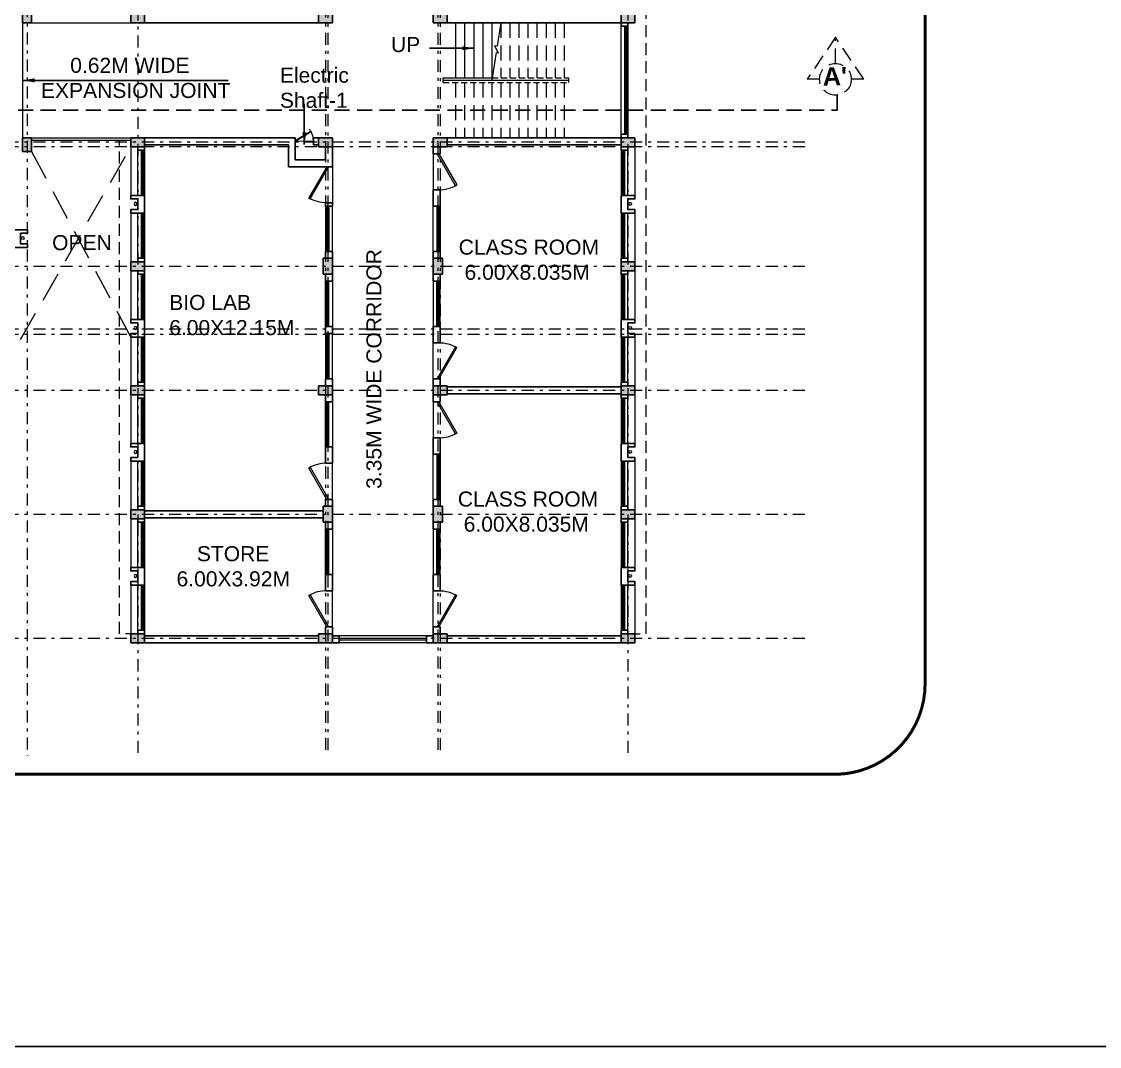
# Model space of a CAD drawing. Header units: millimetres. Extents: x 3614 to 12428, y -844 to 6844.
# Drawn here: x 5679.4 to 5715.17, y -352.73 to -318.72 of the extents above; entities that cross this region are included whole.
import ezdxf

# ---------------------------------------------------------------- set-up
doc = ezdxf.new("R2010")
doc.units = ezdxf.units.MM
doc.header["$LTSCALE"] = 40
doc.header["$MEASUREMENT"] = 0
for name, pattern in [('DASHDOT', [1, 0.5, -0.25, 0, -0.25]), ('DASHED', [0.75, 0.5, -0.25]), ('DASHED2', [0.375, 0.25, -0.125])]:
    doc.linetypes.add(name, pattern=pattern)
doc.layers.get('0').update_dxf_attribs({"linetype": 'CONTINUOUS', "lineweight": 20})
for name, color, linetype, lineweight in [('Beam', 254, 'CONTINUOUS', 25), ('CLL LEV.', 15, 'CONTINUOUS', 18), ('Column', 252, 'CONTINUOUS', 30), ('Column Hatch', 253, 'CONTINUOUS', 13), ('Dim', 220, 'CONTINUOUS', 15), ('Door', 54, 'CONTINUOUS', 18), ('EXPANSION JOINT', 248, 'CONTINUOUS', 20), ('Fixture', 44, 'CONTINUOUS', 15), ('GRID', 134, 'DASHDOT', 13), ('Hidden', 30, 'DASHED', 18), ('Railing', 23, 'CONTINUOUS', 18), ('Section', 72, 'DASHED2', 30), ('Stair', 1, 'CONTINUOUS', 15), ('TEXT', 7, 'CONTINUOUS', 20), ('title', 7, 'CONTINUOUS', 35), ('Ventilator', 6, 'DASHED', 18), ('Wall', 7, 'CONTINUOUS', 30), ('Window', 150, 'CONTINUOUS', 15), ('Window-Wall', 7, 'CONTINUOUS', 18)]:
    doc.layers.add(name, color=color, linetype=linetype, lineweight=lineweight)
doc.styles.add('DIM', font='arial.ttf')
doc.styles.add('L120', font='simplex.shx', dxfattribs={"height": 1})
doc.styles.get("Standard").update_dxf_attribs({"font": 'txt.shx', "height": 0.03937})
doc.styles.add('Tabrej', font='GOTHIC.TTF')
doc.dimstyles.get("Standard").update_dxf_attribs({"dimtxt": 0.18, "dimasz": 0.18, "dimexe": 0.18, "dimexo": 0.0625, "dimgap": 0.09, "dimtad": 0, "dimtih": 1, "dimtoh": 1, "dimdec": 4, "dimzin": 0, "dimdsep": 46, "dimtxsty": 'Standard', "dimcen": 0.09, "dimadec": 0, "dimazin": 0, "dimtfac": 1, "dimtdec": 4, "dimtofl": 0, "dimtmove": 0, "dimatfit": 3, "dimfxl": 0, "dimtolj": 1, "dimtzin": 0, "dimarcsym": 0})

# ---------------------------------------------------------------- blocks, each defined once
blk = doc.blocks.new('COLUMN 546')
at = {"layer": 'Column Hatch'}
h = blk.add_hatch(color=0, dxfattribs=at)
h.dxf.hatch_style = 1
h.paths.add_polyline_path([(0, 0), (0.3, 0), (0.3, 0.46), (0, 0.46)])
at = {"layer": 'Column'}
for p, q in [((0.3, 0.46), (0, 0.46)), ((0, 0.46), (0, 0)), ((0.3, 0), (0.3, 0.46)), ((0, 0), (0.3, 0))]:
    blk.add_line(p, q, dxfattribs=at)
blk = doc.blocks.new('SHAFT2')
at = {"layer": 'Fixture'}
blk.add_circle((0.302, 0.307), 0.05, dxfattribs=at)
at = {"layer": 'Wall'}
blk.add_lwpolyline([(0, 0.585), (0.46, 0.585), (0.46, 0.47), (0.23, 0.47), (0.23, 0.115), (0.46, 0.115), (0.46, 0), (0, 0), (0, 0.585)], dxfattribs=at)
blk = doc.blocks.new('COLM 530')
at = {"layer": 'Column Hatch'}
h = blk.add_hatch(color=0, dxfattribs=at)
h.dxf.hatch_style = 1
h.paths.add_polyline_path([(5443.518, -633.795), (5443.218, -633.795), (5443.218, -634.325), (5443.518, -634.325)])
at = {"layer": 'Column'}
for p, q in [((5443.518, -633.795), (5443.218, -633.795)), ((5443.218, -633.795), (5443.218, -634.325)), ((5443.518, -634.325), (5443.518, -633.795)), ((5443.218, -634.325), (5443.518, -634.325))]:
    blk.add_line(p, q, dxfattribs=at)
blk = doc.blocks.new('VENT 2')
at = {"layer": 'Ventilator', "linetype": 'Continuous', "ltscale": 0.02}
for p, q in [((0, 0.182), (1.5, 0.182)), ((0, 0.152), (1.5, 0.152))]:
    blk.add_line(p, q, dxfattribs=at)
at = {"layer": 'Window-Wall'}
for p, q in [((0, 0.23), (1.5, 0.23)), ((0, 0), (0, 0.23)), ((0, 0.115), (1.5, 0.115)), ((1.5, 0), (0, 0)), ((1.5, 0.23), (1.5, 0))]:
    blk.add_line(p, q, dxfattribs=at)
blk = doc.blocks.new('*U18')
for p, q in [((0, 0), (0, -6)), ((40, 0), (40, -6))]:
    blk.add_line(p, q)
blk.add_lwpolyline([(0, 0), (34.6, 20), (35.5, 18.5), (0.9, -1.5)], close=True)
blk.add_arc((0, 0), 40, 0, 30)
blk = doc.blocks.new('DOOR1')
at = {"layer": 'Door'}
blk.add_line((0, 0), (1.2, 0), dxfattribs=at)
at = {"layer": 'Door', "xscale": 0.0300000000000013, "yscale": 0.0300000000000013, "zscale": 0.0300000000000013}
blk.add_blockref('*U18', (0, 0.18), dxfattribs=at)
blk = doc.blocks.new('class 1')
at = {"layer": 'Wall'}
for points in [[(0.23, -0.035), (0, -0.035), (0, -0.265), (0.23, -0.265), (0.23, -0.035)], [(0.23, -1.465), (0, -1.465), (0, -2.005), (0.23, -2.005), (0.23, -1.465)], [(0.23, -3.505), (0, -3.505), (0, -3.735), (0.23, -3.735), (0.23, -3.505)]]:
    blk.add_lwpolyline(points, dxfattribs=at)
at = {"layer": 'Wall', "rotation": 270}
for name, p in [('DOOR1', (0, -0.265)), ('VENT 2', (0, -2.005))]:
    blk.add_blockref(name, p, dxfattribs=at)
blk = doc.blocks.new('WINDOW 1')
at = {"layer": 'CLL LEV.'}
for p, q in [((-0.115, -0.23), (-0.115, -0.46)), ((1.615, -0.23), (1.615, -0.46)), ((-0.115, -0.46), (1.615, -0.46))]:
    blk.add_line(p, q, dxfattribs=at)
at = {"layer": 'Window'}
for p, q in [((0, -0.051), (1.5, -0.051)), ((0, -0.081), (1.5, -0.081))]:
    blk.add_line(p, q, dxfattribs=at)
at = {"layer": 'Window-Wall'}
for p, q in [((0, 0), (1.5, 0)), ((0, -0.23), (0, 0)), ((1.5, 0), (1.5, -0.23)), ((0, -0.115), (1.5, -0.115)), ((1.5, -0.23), (0, -0.23))]:
    blk.add_line(p, q, dxfattribs=at)
blk = doc.blocks.new('Door - Left Hung 36 in.')
at = {"layer": 'Door'}
blk.add_line((0.8, -1.3), (35.9, -1.3), dxfattribs=at)
blk.add_lwpolyline([(0.8, -1.3), (0, 0), (31.2, 18), (31.9, 16.7)], close=True, dxfattribs=at)
blk.add_arc((0, 0), 36, 0, 37.3101, dxfattribs=at)
blk = doc.blocks.new('BDHVBFH')
at = {"layer": 'Section', "color": 7, "linetype": 'ByBlock', "lineweight": 20, "ltscale": 0.05}
for p, q in [((5432.399, -574.787), (5431.461, -576.186)), ((5432.399, -575.66), (5432.399, -574.787)), ((5433.338, -576.186), (5432.399, -574.787)), ((5431.873, -576.186), (5431.461, -576.186)), ((5433.338, -576.186), (5432.925, -576.186))]:
    blk.add_line(p, q, dxfattribs=at)
blk.add_circle((5432.399, -576.186), 0.526, dxfattribs=at)
blk = doc.blocks.new('SEC AA')
at = {"layer": 'Section', "ltscale": 0.05}
for p, q in [((5509.295, -321.664), (5509.295, -321.164)), ((5428.116, -321.664), (5509.295, -321.664))]:
    blk.add_line(p, q, dxfattribs=at)
at = {"layer": 'Section'}
blk.add_blockref('BDHVBFH', (76.844, 255.545), dxfattribs=at)
at = {"layer": 'Section', "insert": (5508.818, -320.249), "char_height": 0.6, "attachment_point": 1, "rotation": 1.0017, "style": 'Tabrej'}
blk.add_mtext_dynamic_manual_height_columns("{\\fArial|b1|i0|c0|p34;A'}", width=20.54056, gutter_width=5, heights=[0], dxfattribs=at)
blk = doc.blocks.new('GRID TY6')
at = {"layer": 'GRID', "lineweight": 18, "ltscale": 0.02}
for p, q in [((5486.0878, -290.0307), (5486.0878, -340.9309)), ((5502.3578, -290.0307), (5502.3578, -340.9309)), ((5482.4148, -291.727), (5482.4148, -340.9309)), ((5492.3178, -291.7377), (5492.3178, -340.9309)), ((5492.3978, -291.7443), (5492.3978, -340.9309)), ((5496.0478, -291.7377), (5496.0478, -340.9309)), ((5496.1278, -291.7443), (5496.1278, -340.9309)), ((5508.2295, -320.5756), (5433.2737, -320.5756)), ((5508.2295, -320.7256), (5433.2827, -320.7256)), ((5508.2295, -324.6906), (5432.7255, -324.6906)), ((5508.2295, -326.7706), (5433.2737, -326.7706)), ((5508.2295, -326.9556), (5433.2454, -326.9556)), ((5508.2295, -328.8056), (5432.7255, -328.8056)), ((5508.2295, -332.9206), (5432.7255, -332.9206)), ((5508.2295, -337.0356), (5432.7255, -337.0356))]:
    blk.add_line(p, q, dxfattribs=at)

msp = doc.modelspace()

# ---------------------------------------------------------------- linework, layer by layer
at = {"layer": 'Beam', "ltscale": 0.05}
msp.add_lwpolyline([(5375.2505, -262.6934), (6008.3008, -262.6934), (6008.3008, -352.7314), (5375.2505, -352.7314)], close=True, dxfattribs=at)
at = {"layer": 'Dim', "color": 1, "linetype": 'DASHDOT', "ltscale": 0.05, "const_width": 0.1}
msp.add_lwpolyline([(5679.2934, -289.9779), (5706.3857, -289.9779, -0.4142136), (5709.3857, -292.9779), (5709.3857, -340.7006, -0.4142136), (5706.3857, -343.7006), (5679.2934, -343.7006, -0.4142136), (5676.2934, -340.7006), (5676.2934, -292.9779, -0.4142136)], format="xyb", close=True, dxfattribs=at)
at = {"layer": 'EXPANSION JOINT', "linetype": 'ByBlock', "ltscale": 0.05}
msp.add_line((5679.4319, -318.7641), (5679.4319, -322.5791), dxfattribs=at)
at = {"layer": 'Hidden', "ltscale": 0.02}
for p, q in [((5700.1249, -339.0391), (5700.1249, -310.2341)), ((5682.6549, -339.0391), (5682.6549, -322.6591)), ((5682.6549, -322.6591), (5683.0249, -322.6591)), ((5683.2549, -339.0391), (5682.6549, -339.0391)), ((5699.5249, -339.0391), (5700.1249, -339.0391))]:
    msp.add_line(p, q, dxfattribs=at)
at = {"layer": 'Railing', "linetype": 'ByBlock', "ltscale": 0.05}
for p, q in [((5679.7319, -318.7641), (5683.0249, -318.7641)), ((5693.3899, -320.5941), (5695.0164, -320.5941)), ((5693.3899, -320.6691), (5693.3899, -320.5941)), ((5693.3899, -320.6691), (5695.0044, -320.6691)), ((5679.7319, -322.5791), (5683.0249, -322.5791)), ((5679.7319, -322.6591), (5683.0249, -322.6591))]:
    msp.add_line(p, q, dxfattribs=at)
at = {"layer": 'Railing', "linetype": 'DASHED2', "ltscale": 0.02}
for p, q in [((5693.3899, -320.6741), (5697.5549, -320.6741)), ((5693.3899, -320.7491), (5693.3899, -320.6741)), ((5693.3899, -320.7491), (5697.5549, -320.7491)), ((5695.0046, -320.6691), (5697.5549, -320.6691)), ((5695.0165, -320.5941), (5697.5549, -320.5941)), ((5697.5549, -320.5941), (5697.5549, -320.6691)), ((5697.5549, -320.6741), (5697.5549, -320.7491))]:
    msp.add_line(p, q, dxfattribs=at)
at = {"layer": 'Stair', "ltscale": 0.05}
for p, q in [((5693.8049, -318.7641), (5693.8049, -320.5941)), ((5694.1049, -318.7641), (5694.1049, -320.5941)), ((5694.4049, -318.7641), (5694.4049, -320.5941)), ((5694.7049, -318.7641), (5694.7049, -320.5941)), ((5695.0049, -318.7641), (5695.0049, -320.5941))]:
    msp.add_line(p, q, dxfattribs=at)
at = {"layer": 'Stair', "linetype": 'DASHED2', "ltscale": 0.05}
for p, q in [((5695.3049, -318.7641), (5695.3049, -320.5941)), ((5695.6049, -318.7641), (5695.6049, -320.5941)), ((5695.9049, -318.7641), (5695.9049, -320.5941)), ((5696.2049, -318.7641), (5696.2049, -320.5941)), ((5696.5049, -318.7641), (5696.5049, -320.5941)), ((5696.8049, -318.7641), (5696.8049, -320.5941)), ((5697.1049, -318.7641), (5697.1049, -320.5941)), ((5697.4049, -318.7641), (5697.4049, -320.5941)), ((5693.8049, -320.7491), (5693.8049, -322.5791)), ((5694.1049, -320.7491), (5694.1049, -322.5791)), ((5694.4049, -320.7491), (5694.4049, -322.5791)), ((5694.7049, -320.7491), (5694.7049, -322.5791)), ((5695.0049, -320.7491), (5695.0049, -322.5791)), ((5695.3049, -320.7491), (5695.3049, -322.5791)), ((5695.6049, -320.7491), (5695.6049, -322.5791)), ((5695.9049, -320.7491), (5695.9049, -322.5791)), ((5696.2049, -320.7491), (5696.2049, -322.5791)), ((5696.5049, -320.7491), (5696.5049, -322.5791)), ((5696.8049, -320.7491), (5696.8049, -322.5791)), ((5697.1049, -320.7491), (5697.1049, -322.5791)), ((5697.4049, -320.7491), (5697.4049, -322.5791))]:
    msp.add_line(p, q, dxfattribs=at)
at = {"layer": 'TEXT', "ltscale": 0.05}
for p, q in [((5695.3049, -318.7641), (5695.1826, -319.5405)), ((5695.1488, -319.7553), (5695.0049, -320.6691)), ((5695.1826, -319.5405), (5695.1025, -319.535)), ((5695.2192, -319.7597), (5695.1025, -319.535)), ((5695.1688, -319.7553), (5695.2392, -319.7597))]:
    msp.add_line(p, q, dxfattribs=at)
at = {"layer": 'title', "ltscale": 0.05}
msp.add_line((5695.188, -319.5065), (5695.188, -319.5065), dxfattribs=at)
at = {"layer": 'Wall'}
for p, q in [((5689.2549, -318.7641), (5683.4849, -318.7641)), ((5693.5249, -318.7641), (5699.2949, -318.7641)), ((5688.2088, -322.5791), (5683.4849, -322.5791)), ((5688.1399, -322.5791), (5688.4849, -322.5791)), ((5688.4849, -323.3091), (5688.4849, -322.5791)), ((5689.0849, -322.5791), (5689.0848, -322.809)), ((5689.0849, -322.5791), (5689.2549, -322.5791)), ((5693.5249, -322.5791), (5699.2949, -322.5791)), ((5688.2549, -322.8091), (5683.4849, -322.8091)), ((5688.2549, -323.5391), (5688.2549, -322.8091)), ((5689.0848, -322.809), (5689.2549, -322.8091)), ((5689.4849, -322.8791), (5689.4849, -323.3091)), ((5689.7149, -323.5391), (5689.7149, -322.8791)), ((5693.5249, -322.8091), (5699.2949, -322.8091)), ((5688.4849, -323.3091), (5689.4849, -323.3091)), ((5688.2549, -323.5391), (5689.4849, -323.5391)), ((5689.4849, -323.5391), (5689.7149, -323.5391)), ((5693.5249, -330.8441), (5699.2949, -330.8441)), ((5693.5249, -331.0741), (5699.2949, -331.0741)), ((5689.4149, -334.9591), (5683.4849, -334.9591)), ((5689.4149, -335.1891), (5683.4849, -335.1891)), ((5689.2549, -339.1091), (5683.4849, -339.1091)), ((5689.2549, -339.3391), (5683.4849, -339.3391)), ((5693.5249, -339.1091), (5699.2949, -339.1091)), ((5693.5249, -339.3391), (5699.2949, -339.3391))]:
    msp.add_line(p, q, dxfattribs=at)
for points in [[(5699.5249, -318.8791), (5699.5249, -318.7641), (5699.2949, -318.7641), (5699.2949, -318.8791), (5699.5249, -318.8791)], [(5699.2949, -322.5791), (5699.2949, -322.4641), (5699.5249, -322.4641), (5699.5249, -322.5791), (5699.2949, -322.5791)], [(5683.2549, -322.8791), (5683.2549, -322.9941), (5683.4849, -322.9941), (5683.4849, -322.8791), (5683.2549, -322.8791)], [(5683.2549, -322.9941), (5683.2549, -322.8791), (5683.4849, -322.8791), (5683.4849, -322.9941), (5683.2549, -322.9941)], [(5699.5249, -322.8791), (5699.5249, -322.9941), (5699.2949, -322.9941), (5699.2949, -322.8791), (5699.5249, -322.8791)], [(5699.5249, -322.9941), (5699.5249, -322.8791), (5699.2949, -322.8791), (5699.2949, -322.9941), (5699.5249, -322.9941)], [(5689.4849, -324.7391), (5689.7149, -324.7391), (5689.7149, -324.8499), (5689.4849, -324.8499), (5689.4849, -324.7391)], [(5683.2549, -326.6941), (5683.2549, -326.5791), (5683.4849, -326.5791), (5683.4849, -326.6941), (5683.2549, -326.6941)], [(5689.4849, -326.3499), (5689.7149, -326.3499), (5689.7149, -326.5799), (5689.4849, -326.5799), (5689.4849, -326.3499)], [(5699.5249, -326.6941), (5699.5249, -326.5791), (5699.2949, -326.5791), (5699.2949, -326.6941), (5699.5249, -326.6941)], [(5683.2549, -326.9941), (5683.2549, -327.1091), (5683.4849, -327.1091), (5683.4849, -326.9941), (5683.2549, -326.9941)], [(5683.2549, -327.1091), (5683.2549, -326.9941), (5683.4849, -326.9941), (5683.4849, -327.1091), (5683.2549, -327.1091)], [(5689.4849, -327.3391), (5689.7149, -327.3391), (5689.7149, -327.1091), (5689.4849, -327.1091), (5689.4849, -327.3391)], [(5699.5249, -326.9941), (5699.5249, -327.1091), (5699.2949, -327.1091), (5699.2949, -326.9941), (5699.5249, -326.9941)], [(5699.5249, -327.1091), (5699.5249, -326.9941), (5699.2949, -326.9941), (5699.2949, -327.1091), (5699.5249, -327.1091)], [(5683.2549, -330.8091), (5683.2549, -330.6941), (5683.4849, -330.6941), (5683.4849, -330.8091), (5683.2549, -330.8091)], [(5689.4849, -330.8091), (5689.7149, -330.8091), (5689.7149, -330.5791), (5689.4849, -330.5791), (5689.4849, -330.8091)], [(5699.5249, -330.8091), (5699.5249, -330.6941), (5699.2949, -330.6941), (5699.2949, -330.8091), (5699.5249, -330.8091)], [(5683.2549, -331.1091), (5683.2549, -331.2241), (5683.4849, -331.2241), (5683.4849, -331.1091), (5683.2549, -331.1091)], [(5683.2549, -331.2241), (5683.2549, -331.1091), (5683.4849, -331.1091), (5683.4849, -331.2241), (5683.2549, -331.2241)], [(5699.5249, -331.1091), (5699.5249, -331.2241), (5699.2949, -331.2241), (5699.2949, -331.1091), (5699.5249, -331.1091)], [(5699.5249, -331.2241), (5699.5249, -331.1091), (5699.2949, -331.1091), (5699.2949, -331.2241), (5699.5249, -331.2241)], [(5683.2549, -334.9241), (5683.2549, -334.8091), (5683.4849, -334.8091), (5683.4849, -334.9241), (5683.2549, -334.9241)], [(5699.5249, -334.9241), (5699.5249, -334.8091), (5699.2949, -334.8091), (5699.2949, -334.9241), (5699.5249, -334.9241)], [(5683.2549, -335.2241), (5683.2549, -335.3391), (5683.4849, -335.3391), (5683.4849, -335.2241), (5683.2549, -335.2241)], [(5683.2549, -335.3391), (5683.2549, -335.2241), (5683.4849, -335.2241), (5683.4849, -335.3391), (5683.2549, -335.3391)], [(5699.5249, -335.2241), (5699.5249, -335.3391), (5699.2949, -335.3391), (5699.2949, -335.2241), (5699.5249, -335.2241)], [(5699.5249, -335.3391), (5699.5249, -335.2241), (5699.2949, -335.2241), (5699.2949, -335.3391), (5699.5249, -335.3391)], [(5683.2549, -339.0391), (5683.2549, -338.9241), (5683.4849, -338.9241), (5683.4849, -339.0391), (5683.2549, -339.0391)], [(5699.5249, -339.0391), (5699.5249, -338.9241), (5699.2949, -338.9241), (5699.2949, -339.0391), (5699.5249, -339.0391)], [(5689.7149, -339.3391), (5689.7149, -339.1091), (5689.9449, -339.1091), (5689.9449, -339.3391), (5689.7149, -339.3391)], [(5692.8349, -339.3391), (5692.8349, -339.1091), (5693.0649, -339.1091), (5693.0649, -339.3391), (5692.8349, -339.3391)]]:
    msp.add_lwpolyline(points, dxfattribs=at)
msp.add_lwpolyline([(5689.4849, -329.0791), (5689.7149, -329.0791), (5689.7149, -328.8391), (5689.4849, -328.8391)], close=True, dxfattribs=at)
at = {"layer": 'Window'}
for p, q in [((5699.4439, -318.8791), (5699.4439, -322.4641)), ((5699.4739, -318.8791), (5699.4739, -322.4641))]:
    msp.add_line(p, q, dxfattribs=at)
at = {"layer": 'Window', "linetype": 'ByBlock', "ltscale": 0.05}
for p, q in [((5692.8349, -339.1991), (5689.9449, -339.1991)), ((5692.8349, -339.2491), (5689.9449, -339.2491))]:
    msp.add_line(p, q, dxfattribs=at)
at = {"layer": 'Window-Wall'}
for p, q in [((5699.5249, -318.8791), (5699.2949, -318.8791)), ((5699.2949, -322.4641), (5699.2949, -318.8791)), ((5699.4099, -318.8791), (5699.4099, -322.4641)), ((5699.5249, -318.8791), (5699.5249, -322.4641)), ((5699.5249, -322.4641), (5699.2949, -322.4641))]:
    msp.add_line(p, q, dxfattribs=at)
at = {"layer": 'Window-Wall', "linetype": 'DASHED', "ltscale": 0.05}
for p, q in [((5679.3699, -329.2691), (5683.0249, -322.8791)), ((5679.7319, -323.0391), (5683.0249, -329.1941))]:
    msp.add_line(p, q, dxfattribs=at)
at = {"layer": 'Window-Wall', "linetype": 'ByBlock', "ltscale": 0.05}
for p, q in [((5692.8349, -339.1091), (5689.9449, -339.1091)), ((5692.8349, -339.3391), (5689.9449, -339.3391))]:
    msp.add_line(p, q, dxfattribs=at)

# ---------------------------------------------------------------- block references
msp.add_blockref('GRID TY6', (197.1671, -2.1555))
at = {"color": 7, "extrusion": (0, 0, -1), "zscale": -1}
msp.add_blockref('COLUMN 546', (-5679.7319, -318.7641), dxfattribs=at)
at = {"color": 7, "extrusion": (0, 0, -1), "xscale": -1, "zscale": -1, "rotation": 270}
for p in [(-5683.4849, -318.7641), (-5689.7149, -318.7641), (-5683.4849, -322.8791), (-5689.7149, -322.8791), (-5683.4849, -326.9941), (-5683.4849, -331.1091), (-5689.7149, -331.1091), (-5683.4849, -335.2241), (-5683.4849, -339.3391), (-5689.7149, -339.3391)]:
    msp.add_blockref('COLUMN 546', p, dxfattribs=at)
at = {"color": 7, "extrusion": (0, 0, -1), "zscale": -1}
for p, rotation in [((-5693.0649, -318.7641), 90.00000000000004), ((-5699.2949, -318.7641), 90.00000000000004), ((-5679.4319, -322.5791), 180), ((-5693.0649, -322.8791), 90.00000000000004), ((-5699.2949, -322.8791), 90.00000000000004), ((-5699.2949, -326.9941), 90.00000000000004), ((-5693.0649, -331.1091), 90.00000000000004), ((-5699.2949, -331.1091), 90.00000000000004), ((-5699.2949, -335.2241), 90.00000000000004), ((-5693.0649, -339.3391), 90.00000000000004), ((-5699.2949, -339.3391), 90.00000000000004)]:
    msp.add_blockref('COLUMN 546', p, dxfattribs=dict(at, rotation=rotation))
at = {"linetype": 'ByBlock'}
for p in [(5693.0649, -322.8441), (5693.0649, -331.0741)]:
    msp.add_blockref('class 1', p, dxfattribs=at)
at = {"linetype": 'ByBlock', "xscale": -1}
for p in [(5683.4849, -325.0791), (5683.4849, -329.1941), (5683.4849, -333.3091), (5683.4849, -337.4241)]:
    msp.add_blockref('SHAFT2', p, dxfattribs=at)
at = {"linetype": 'ByBlock', "extrusion": (0, 0, -1), "xscale": -1, "zscale": -1}
for p in [(-5699.2949, -325.0791), (-5679.1399, -326.2166), (-5699.2949, -329.1941), (-5699.2949, -333.3091), (-5699.2949, -337.4241)]:
    msp.add_blockref('SHAFT2', p, dxfattribs=at)
at = {"xscale": -1}
for p in [(11132.9327, 307.215), (11136.5827, 307.215), (11132.9327, 298.9858), (11136.5827, 298.9858)]:
    msp.add_blockref('COLM 530', p, dxfattribs=at)
at = {"linetype": 'ByBlock', "xscale": -1, "rotation": 180}
for p in [(5693.0649, -330.8441), (5693.0649, -339.0733)]:
    msp.add_blockref('class 1', p, dxfattribs=at)
at = {"linetype": 'ByBlock', "rotation": 180}
for p in [(5689.7149, -334.8441), (5689.7149, -339.0741)]:
    msp.add_blockref('class 1', p, dxfattribs=at)
at = {"layer": 'CLL LEV.', "extrusion": (0, 0, -1), "xscale": -1, "zscale": -1, "rotation": 90}
for p in [(-5683.4849, -322.9941), (-5683.4849, -325.0791), (-5683.4849, -327.1091), (-5683.4849, -329.1941), (-5683.4849, -331.2241), (-5683.4849, -333.3091), (-5683.4849, -335.3391), (-5683.4849, -337.4241)]:
    msp.add_blockref('WINDOW 1', p, dxfattribs=at)
at = {"layer": 'CLL LEV.', "xscale": -1, "rotation": 90}
for p in [(5699.2949, -322.9941), (5699.2949, -325.0791), (5699.2949, -327.1091), (5699.2949, -329.1941), (5699.2949, -331.2241), (5699.2949, -333.3091), (5699.2949, -335.3391), (5699.2949, -337.4241)]:
    msp.add_blockref('WINDOW 1', p, dxfattribs=at)
at = {"layer": 'Door', "extrusion": (0, 0, -1), "xscale": -0.0166737001802426, "yscale": 0.0166737001802426, "zscale": -0.0166737001802426, "rotation": 358.3280413571773}
msp.add_blockref('Door - Left Hung 36 in.', (-5688.4849, -322.6728), dxfattribs=at)
at = {"layer": 'Section'}
msp.add_blockref('SEC AA', (197.1671, 0), dxfattribs=at)
at = {"layer": 'Wall', "xscale": -1, "rotation": 90}
for name, p in [('DOOR1', (5689.7149, -323.5391)), ('VENT 2', (5689.7149, -324.8499)), ('VENT 2', (5689.7149, -329.0791))]:
    msp.add_blockref(name, p, dxfattribs=at)
at = {"layer": 'Wall', "rotation": 89.99999999999999}
msp.add_blockref('VENT 2', (5689.7149, -328.8391), dxfattribs=at)

# ---------------------------------------------------------------- texts
at = {"layer": 'TEXT', "char_height": 0.5, "attachment_point": 1, "style": 'DIM'}
for s, width, insert in [('{\\fArial|b0|i0|c0|p34;UP}', 1.50962, (5691.6595, -319.235)), ('{\\fArial|b0|i0|c0|p34;     0.62M WIDE \\PEXPANSION JOINT}', 19.989683, (5680.0454, -319.9264)), ('Electric \\PShaft-1', 19.989683, (5687.9734, -320.2526)), ('OPEN', 19.989683, (5680.4147, -325.8087)), ('{\\fArial|b0|i0|c0|p34;CLASS ROOM\\P 6.00X8.035M}', 19.989683, (5693.9075, -325.9582)), ('BIO LAB\\P6.00X12.15M', 8.029465, (5684.3011, -327.7953)), ('{\\fArial|b0|i0|c0|p34;CLASS ROOM\\P 6.00X8.035M}', 19.989683, (5693.8795, -334.3165)), ('\\pi1.068;STORE\\P\\pi0.39281;6.00X3.92M', 4.473215, (5684.1511, -336.1314))]:
    msp.add_mtext_dynamic_manual_height_columns(s, width=width, gutter_width=5, heights=[0], dxfattribs=dict(at, insert=insert))
at = {"layer": 'TEXT', "insert": (5690.8441, -334.2302), "char_height": 0.5, "attachment_point": 1, "rotation": 90, "style": 'DIM'}
msp.add_mtext_dynamic_manual_height_columns('{\\fArial|b0|i0|c0|p34;3.35M WIDE CORRIDOR}', width=19.989683, gutter_width=5, heights=[0], dxfattribs=at)

# ---------------------------------------------------------------- leaders
at = {"layer": 'TEXT'}
for points in [[(5694.4276, -319.6091), (5692.9432, -319.6091)], [(5679.4319, -320.6751), (5686.2611, -320.6751)], [(5688.7847, -322.8003), (5688.7847, -321.4497)]]:
    msp.add_leader(points, dimstyle='Standard', override={"dimscale": 40, "dimasz": 0.01, "dimgap": 0.09, "dimtad": 0, "dimpost": "'", "dimtxsty": 'L120', "dimarcsym": 1}, dxfattribs=at)

doc.saveas('drawing.dxf')
